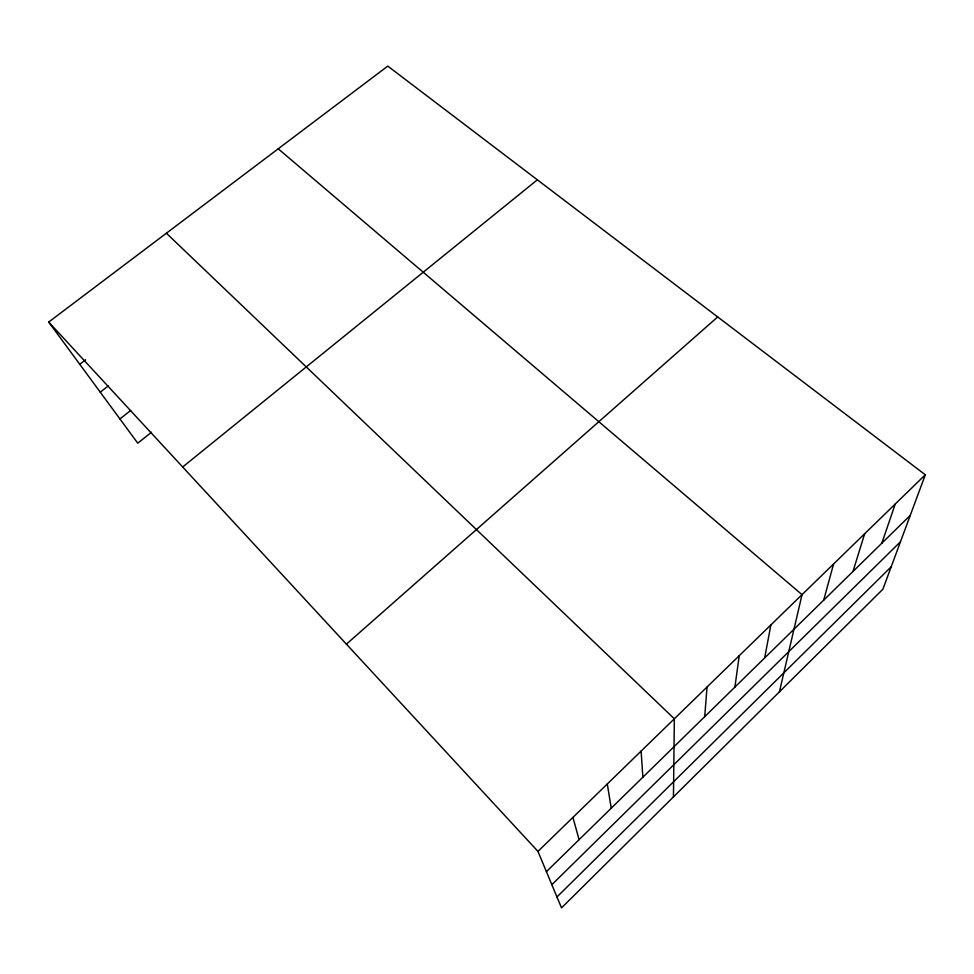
<?xml version="1.0" encoding="UTF-8"?>
<svg xmlns="http://www.w3.org/2000/svg" width="974" height="974" viewBox="0 0 974 974"><rect width="100%" height="100%" fill="white"/><g stroke="black" fill="none" stroke-linecap="round" stroke-linejoin="round"><path stroke-width="1.46" d="M673.448 796.915L674.349 718.788L166.384 233.212M704.701 716.657L707.051 686.987M734.92 687.072L739.229 655.709M764.675 657.937L770.872 624.931M779.419 691.82L802.028 594.651L278.223 148.803M823.712 600.118L833.598 563.946M853.005 571.446L864.656 533.74M881.847 543.2L895.228 504.033M925.3 474.788L882.894 589.209L561.523 907.902L537.965 851.398L48.7 322.053L387.786 66.098L925.3 474.788L537.965 851.398M556.97 896.969L891.21 566.771M551.856 884.696L900.487 541.751M546.414 871.669L910.252 515.38M346.415 644.155L717.704 316.94M182.674 466.996L537.356 179.813M151.506 432.225L137.748 443.182L48.7 322.053M119.924 418.93L130.626 410.492M100.249 392.169L108.528 385.716M79.758 364.3L85.663 359.759M572.931 817.405L579.08 839.685M607.301 783.985L611.222 808.201M641.111 751.112L642.877 777.215"/></g></svg>
